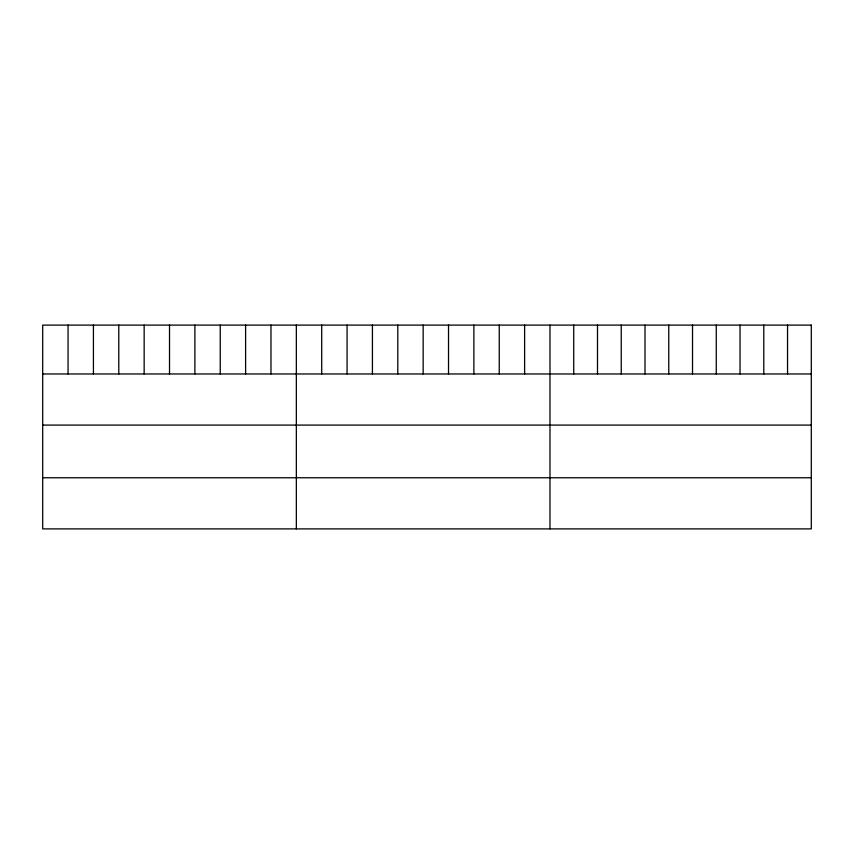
<?xml version="1.0" encoding="UTF-8"?>
<svg xmlns="http://www.w3.org/2000/svg" width="854" height="854" viewBox="0 0 854 854"><rect width="100%" height="100%" fill="white"/><g stroke="black" fill="none" stroke-linecap="round" stroke-linejoin="round"><path stroke-width="1.28" d="M42.7 373.967L811.3 373.967M42.7 425.089L811.3 425.089M42.7 477.76L811.3 477.76M787.548 325.107L787.548 373.967M763.786 325.107L763.786 373.967M740.034 325.107L740.034 373.967M716.271 325.107L716.271 373.967M692.519 325.107L692.519 373.967M668.757 325.107L668.757 373.967M645.005 325.107L645.005 373.967M621.242 325.107L621.242 373.967M597.49 325.107L597.49 373.967M573.728 325.107L573.728 373.967M549.976 325.107L549.976 528.893M524.612 325.107L524.612 373.967M499.248 325.107L499.248 373.967M473.885 325.107L473.885 373.967M448.521 325.107L448.521 373.967M423.157 325.107L423.157 373.967M397.793 325.107L397.793 373.967M372.429 325.107L372.429 373.967M347.066 325.107L347.066 373.967M321.702 325.107L321.702 373.967M296.338 325.107L296.338 528.893M270.974 325.107L270.974 373.967M245.61 325.107L245.61 373.967M220.247 325.107L220.247 373.967M194.883 325.107L194.883 373.967M169.519 325.107L169.519 373.967M144.155 325.107L144.155 373.967M118.791 325.107L118.791 373.967M93.428 325.107L93.428 373.967M68.064 325.107L68.064 373.967M811.3 325.107L42.7 325.107L42.7 528.893L811.3 528.893L811.3 325.107"/></g></svg>
